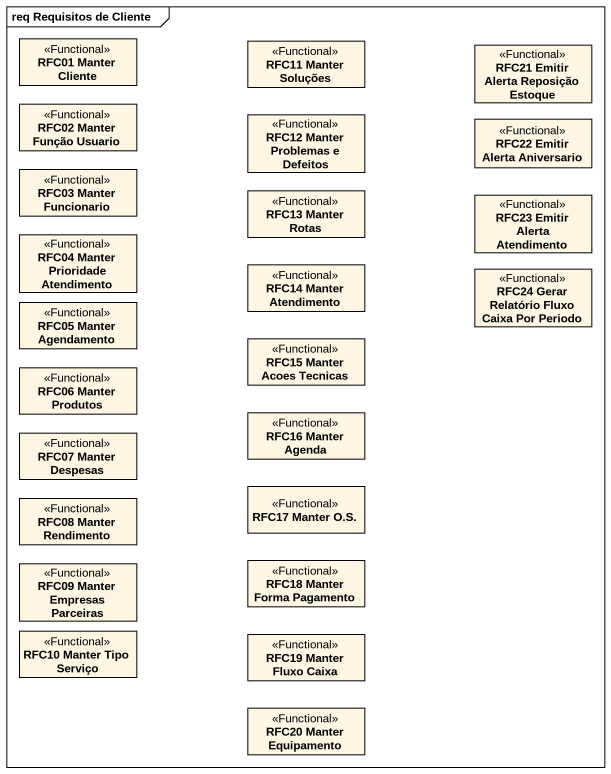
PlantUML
@startuml
mainframe req Requisitos de Cliente
hide circle
hide empty members
class "RFC01 Manter Cliente" as RFC01_Manter_Cliente <<Functional>>
class "RFC11 Manter Soluções" as RFC11_Manter_Soluções <<Functional>>
class "RFC21 Emitir Alerta Reposição Estoque" as RFC21_Emitir_Alerta <<Functional>>
class "RFC02 Manter Função Usuario" as RFC02_Manter_Função_Usuario <<Functional>>
class "RFC12 Manter Problemas e Defeitos" as RFC12_Manter_Problemas_e <<Functional>>
class "RFC22 Emitir Alerta Aniversario" as RFC22_Emitir_Alerta <<Functional>>
class "RFC03 Manter Funcionario" as RFC03_Manter_Funcionario <<Functional>>
class "RFC13 Manter Rotas" as RFC13_Manter_Rotas <<Functional>>
class "RFC23 Emitir Alerta Atendimento" as RFC23_Emitir_Alerta <<Functional>>
class "RFC04 Manter Prioridade Atendimento" as RFC04_Manter_Prioridade <<Functional>>
class "RFC14 Manter Atendimento" as RFC14_Manter_Atendimento <<Functional>>
class "RFC24 Gerar Relatório Fluxo Caixa Por Periodo" as RFC24_Gerar_Relatório_Fluxo <<Functional>>
class "RFC05 Manter Agendamento" as RFC05_Manter_Agendamento <<Functional>>
class "RFC15 Manter Acoes Tecnicas" as RFC15_Manter_Acoes_Tecnicas <<Functional>>
class "RFC06 Manter Produtos" as RFC06_Manter_Produtos <<Functional>>
class "RFC07 Manter Despesas" as RFC07_Manter_Despesas <<Functional>>
class "RFC16 Manter Agenda" as RFC16_Manter_Agenda <<Functional>>
class "RFC17 Manter O.S." as RFC17_Manter_O_S <<Functional>>
class "RFC08 Manter Rendimento" as RFC08_Manter_Rendimento <<Functional>>
class "RFC09 Manter Empresas Parceiras" as RFC09_Manter_Empresas <<Functional>>
class "RFC18 Manter Forma Pagamento" as RFC18_Manter_Forma_Pagamento <<Functional>>
class "RFC10 Manter Tipo Serviço" as RFC10_Manter_Tipo_Serviço <<Functional>>
class "RFC19 Manter Fluxo Caixa" as RFC19_Manter_Fluxo_Caixa <<Functional>>
class "RFC20 Manter Equipamento" as RFC20_Manter_Equipamento <<Functional>>
@enduml
